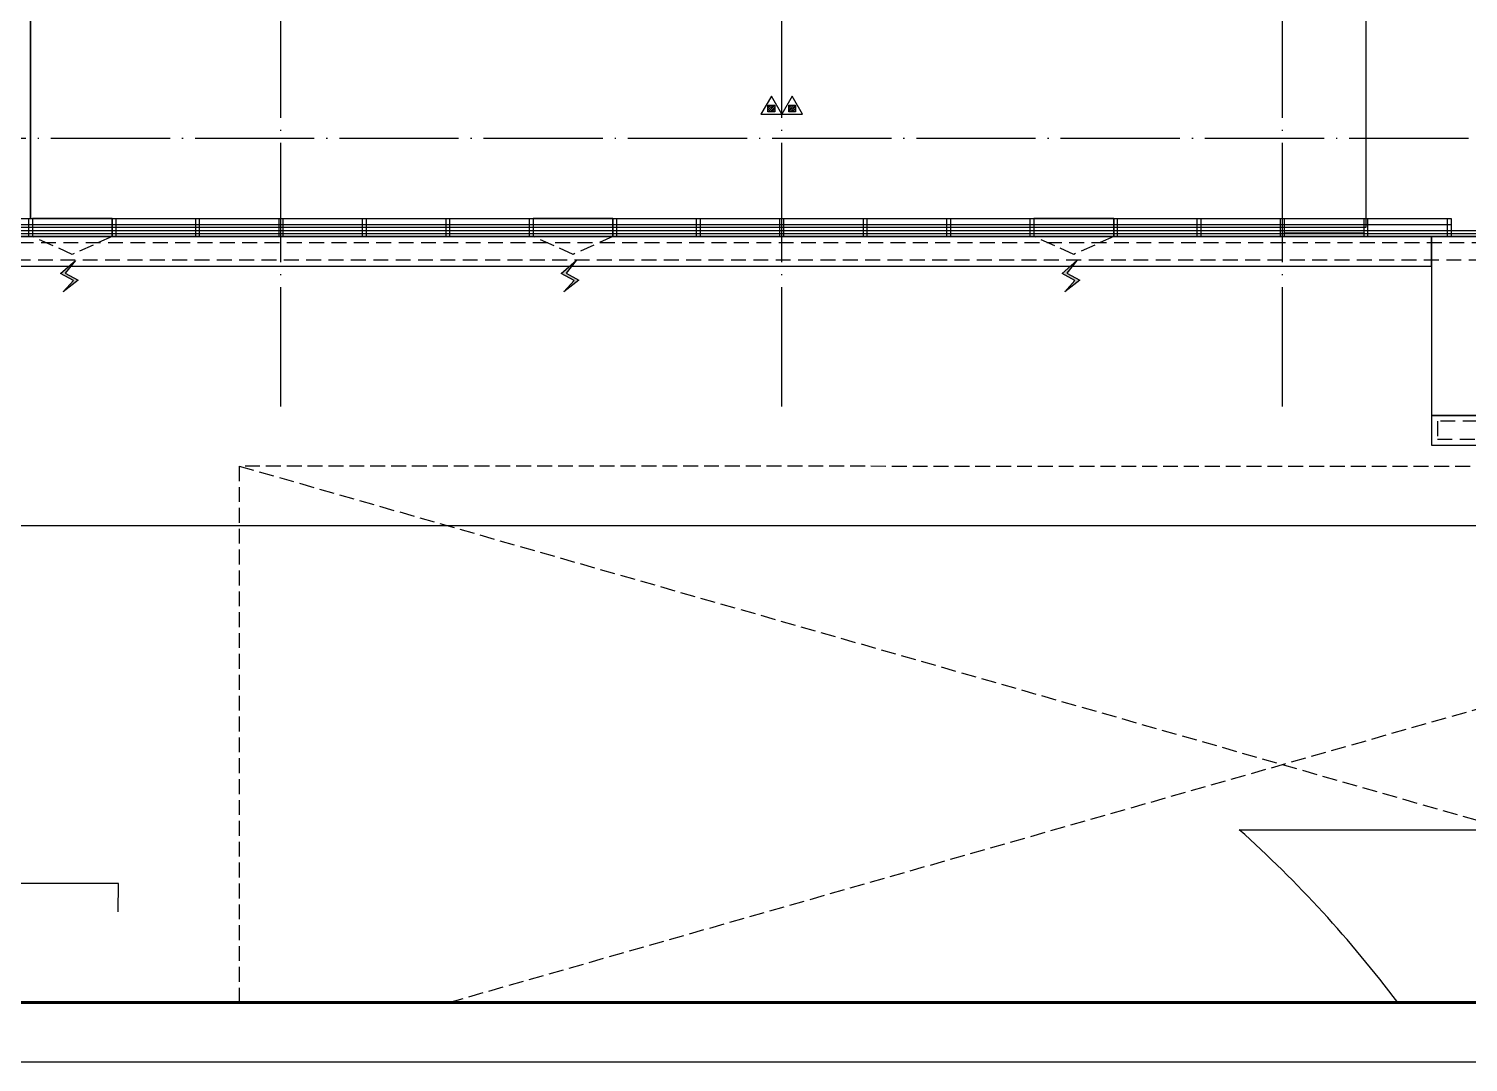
# Model space of a CAD drawing. Extents: x -2209072 to 495824, y -92434 to 572724.
# Drawn here: x 12570 to 36717, y -15500 to 1834 of the extents above; entities that cross this region are included whole.
import ezdxf

# ---------------------------------------------------------------- set-up
doc = ezdxf.new("R2010")
doc.units = 0
doc.header["$LTSCALE"] = 1000
doc.header["$MEASUREMENT"] = 0
for name, pattern in [('6#7#幕墙$0$DASH', [0.35, 0.25, -0.1]), ('X-104 6#7#平面$0$104-1112 结构$0$$AUDIT_BAD_LTYPE1', [0]), ('X-104 6#7#平面$0$CACHE', [0.375, 0.25, -0.125]), ('X-104 6#7#平面$0$DASH', [0.35, 0.25, -0.1]), ('X-104 6#7#平面$0$DOTE', [2.42, 2, -0.2, 0.02, -0.2])]:
    doc.linetypes.add(name, pattern=pattern)
doc.layers.get('0').update_dxf_attribs({"linetype": 'CONTINUOUS'})
doc.layers.add('6#7#幕墙$0$04-不打印_辅助线', color=165, linetype='CONTINUOUS', plot=False)
doc.layers.add('X-104 6#7#平面$0$电提结构', color=1, linetype='CONTINUOUS', plot=False)
for name, color, linetype in [('6#7#幕墙$0$04-电动窗', 1, 'CONTINUOUS'), ('6#7#幕墙$0$A-C_玻璃幕墙', 140, 'CONTINUOUS'), ('6#7#幕墙$0$A-C_窗', 140, 'CONTINUOUS'), ('6#7#幕墙$0$A-金属背板', 30, 'CONTINUOUS'), ('X-104 6#7#平面$0$01-标注_轴线坐标', 132, 'CONTINUOUS'), ('X-104 6#7#平面$0$A-E_楼梯', 171, 'CONTINUOUS'), ('X-104 6#7#平面$0$A-O_散水', 134, 'CONTINUOUS'), ('X-104 6#7#平面$0$A-SUR_看线', 231, 'CONTINUOUS'), ('X-104 6#7#平面$0$A-TECH_结构', 21, 'CONTINUOUS'), ('X-104 6#7#平面$0$A_AXIS-轴线', 36, 'X-104 6#7#平面$0$DOTE'), ('X-104 6#7#平面$0$EQUIP_消防-01', 7, 'CONTINUOUS'), ('X-104 6#7#平面$0$M-消防 救援场地', 240, 'X-104 6#7#平面$0$DASH'), ('X-104 6#7#平面$0$M-道路 边线', 151, 'CONTINUOUS'), ('X-104 6#7#平面$0$水-消防_消火栓', 41, 'CONTINUOUS')]:
    doc.layers.add(name, color=color, linetype=linetype)
doc.layers.add('X-104 6#7#平面$0$000套内', color=226, linetype='CONTINUOUS', lineweight=30, plot=False)
doc.layers.get('X-104 6#7#平面$0$电提结构').off()

# ---------------------------------------------------------------- blocks, each defined once
blk = doc.blocks.new('X-104 6#7#平面$0$A$C1863634F')
at = {"layer": 'X-104 6#7#平面$0$A_AXIS-轴线'}
for points in [[(16800, -4500), (16800, 60900)], [(25200, -4500), (25200, 60900)], [(33600, -4500), (33600, 60900)], [(-4000, 0), (117300, 0)]]:
    blk.add_lwpolyline(points, dxfattribs=at)
blk = doc.blocks.new('X-104 6#7#平面$0$efrgh')
at = {"layer": 'X-104 6#7#平面$0$A-TECH_结构'}
blk.add_lwpolyline([(110750, 57400), (58450, 57400), (58450, 35600), (58950, 35600), (58950, 32300), (38400, 32300), (38400, 31350), (36650, 31350), (36650, 23250), (38400, 23250), (38400, 22300), (41500, 22300), (41500, 20200), (-950, 20200), (-950, -1600), (51350, -1600), (51350, 20200), (50850, 20200), (50850, 22300), (59650, 22300), (59650, 20550), (67750, 20550)], dxfattribs=at)
blk = doc.blocks.new('图框-A0+1-4')
for points, const_width in [([(0.02, 0.02), (1486.02, 0.02), (1486.02, 841.03), (0.02, 841.03)], 0.05), ([(1411.02, 831.03), (25.02, 831.03), (25.02, 10.03), (1411.02, 10.03)], 0.5)]:
    blk.add_lwpolyline(points, close=True, dxfattribs=dict(const_width=const_width))
blk = doc.blocks.new('X-104 6#7#平面$0$A$C13F4706C')
at = {"layer": 'X-104 6#7#平面$0$M-消防 救援场地'}
for p, q in [((16102, -5499), (47551, -14496)), ((19619, -14496), (51100, -5511))]:
    blk.add_line(p, q, dxfattribs=at)
blk.add_lwpolyline([(51100, -14496), (51100, -5511), (16100, -5500), (16100, -14496)], dxfattribs=at)
blk = doc.blocks.new('X-104 6#7#平面$0$A$C345B0C38')
at = {"layer": 'X-104 6#7#平面$0$M-道路 边线'}
for p, q in [((4500, -6500), (19535, -6500)), ((19535, -6500), (47794, -6500)), ((32876, -11600), (43899, -11600)), ((14072, -12975), (14076, -12500))]:
    blk.add_line(p, q, dxfattribs=at)
blk.add_lwpolyline([(14075, -12675), (14076, -12500), (4500, -12500)], dxfattribs=at)
for start, end in [(89.9999, 90), (36.8772, 48.1591)]:
    blk.add_arc((19535, -26500), 20000, start, end, dxfattribs=at)
at = {"layer": 'X-104 6#7#平面$0$电提结构', "linetype": 'X-104 6#7#平面$0$104-1112 结构$0$$AUDIT_BAD_LTYPE1'}
blk.add_blockref('X-104 6#7#平面$0$A$C13F4706C', (-2, -2), dxfattribs=at)
blk = doc.blocks.new('*U1372')
at = {"layer": 'X-104 6#7#平面$0$A-O_散水'}
blk.add_lwpolyline([(2000, -500), (2000, 0), (0, 0), (0, -500), (2000, -500)], close=True, dxfattribs=at)
at = {"layer": 'X-104 6#7#平面$0$A-O_散水', "linetype": 'X-104 6#7#平面$0$CACHE'}
blk.add_lwpolyline([(1900, -400), (1900, -100), (100, -100), (100, -400)], close=True, dxfattribs=at)
blk = doc.blocks.new('6#7#幕墙$0$$TCHSYS$WIN2D')
for p, q in [((-0.5, 0.5), (0.5, 0.5)), ((-0.5, 0.5), (-0.5, -0.5)), ((0.5, 0.5), (0.5, -0.5)), ((0.5, 0.167), (-0.5, 0.167)), ((0.5, -0.167), (-0.5, -0.167)), ((-0.5, -0.5), (0.5, -0.5))]:
    blk.add_line(p, q)
blk = doc.blocks.new('6#7#幕墙$0$开启扇')
at = {"layer": '6#7#幕墙$0$04-电动窗'}
h = blk.add_hatch(color=1, dxfattribs=at)
h.dxf.hatch_style = 1
h.paths.add_polyline_path([(822, 978), (651, 790), (867, 672), (619, 453), (788, 663), (571, 780)])
at = {"layer": '6#7#幕墙$0$04-电动窗', "color": 1}
blk.add_lwpolyline([(822, 978), (651, 790), (867, 672), (619, 453), (788, 663), (571, 780), (822, 978)], close=True, dxfattribs=at)
at = {"layer": '6#7#幕墙$0$A-C_窗', "linetype": '6#7#幕墙$0$DASH'}
blk.add_lwpolyline([(0, 50), (670, 350), (1340, 50)], dxfattribs=at)
at = {"layer": '6#7#幕墙$0$A-C_窗', "xscale": -1340, "yscale": 300, "zscale": 1340, "rotation": 180}
blk.add_blockref('6#7#幕墙$0$$TCHSYS$WIN2D', (670, -100), dxfattribs=at)
blk = doc.blocks.new('6#7#幕墙')
at = {"layer": '6#7#幕墙$0$04-不打印_辅助线'}
blk.add_lwpolyline([(-17750, 73600), (139900, 73600), (139900, -15500), (-17750, -15500)], close=True, dxfattribs=at)
blk.add_lwpolyline([(110700, 55950), (110700, 57350), (58500, 57350), (58500, 35650), (59000, 35650), (59000, 32250), (38450, 32250), (38450, 31500), (38450, 31500), (38450, 23100), (38450, 23100), (38450, 22350), (41550, 22350), (41550, 20150), (-900, 20150), (-900, -1550), (51300, -1550), (51300, 9200)], dxfattribs=at)
at = {"layer": '6#7#幕墙$0$A-C_玻璃幕墙'}
for points in [[(38350, 23850), (38350, 22250), (41450, 22250), (41450, 20250), (-1000, 20250), (-1000, -1650), (51400, -1650), (51400, 9200)], [(28030, 20200), (-950, 20200), (-950, -1600), (36430, -1600)], [(28030, 20050), (-800, 20050), (-800, -1450), (36430, -1450)], [(28030, 19950), (-700, 19950), (-700, -1350), (36430, -1350)]]:
    blk.add_lwpolyline(points, dxfattribs=at)
for points in [[(12570, -1350), (12630, -1350), (12630, -1650), (12570, -1650)], [(13970, -1350), (14030, -1350), (14030, -1650), (13970, -1650)], [(15370, -1350), (15430, -1350), (15430, -1650), (15370, -1650)], [(16770, -1350), (16830, -1350), (16830, -1650), (16770, -1650)], [(18170, -1350), (18230, -1350), (18230, -1650), (18170, -1650)], [(19570, -1350), (19630, -1350), (19630, -1650), (19570, -1650)], [(20970, -1350), (21030, -1350), (21030, -1650), (20970, -1650)], [(22370, -1350), (22430, -1350), (22430, -1650), (22370, -1650)], [(23770, -1350), (23830, -1350), (23830, -1650), (23770, -1650)], [(25170, -1350), (25230, -1350), (25230, -1650), (25170, -1650)], [(26570, -1350), (26630, -1350), (26630, -1650), (26570, -1650)], [(27970, -1350), (28030, -1350), (28030, -1650), (27970, -1650)], [(29370, -1350), (29430, -1350), (29430, -1650), (29370, -1650)], [(30770, -1350), (30830, -1350), (30830, -1650), (30770, -1650)], [(32170, -1350), (32230, -1350), (32230, -1650), (32170, -1650)], [(33570, -1350), (33630, -1350), (33630, -1650), (33570, -1650)], [(34970, -1350), (35030, -1350), (35030, -1650), (34970, -1650)], [(36370, -1350), (36430, -1350), (36430, -1650), (36370, -1650)]]:
    blk.add_lwpolyline(points, close=True, dxfattribs=at)
at = {"layer": '6#7#幕墙$0$A-金属背板'}
blk.add_lwpolyline([(34970, -1590), (34970, -1600), (33630, -1600), (33630, -1590)], close=True, dxfattribs=at)
at = {"layer": '6#7#幕墙$0$A-C_玻璃幕墙', "rotation": 179.9999999999999}
for p in [(13970, -1600), (22370, -1600), (30770, -1600), (30770, -1600)]:
    blk.add_blockref('6#7#幕墙$0$开启扇', p, dxfattribs=at)
blk = doc.blocks.new('X-104 6#7#平面$0$$TWTSYS$00000546')
h = blk.add_hatch()
h.set_pattern_fill('ANSI31', color=256, scale=200, style=0)
h.set_pattern_definition([(45, (-38543.802, -6670.83), (-17.67767, 17.67767), [])])
h.paths.add_polyline_path([(-65, 174), (65, 174), (65, 44), (-65, 44)])
for points in [[(0, 344), (-198, 0), (198, 0)], [(-65, 174), (65, 174), (65, 44), (-65, 44)]]:
    blk.add_lwpolyline(points, close=True)
blk = doc.blocks.new('X-104 6#7#平面$0$灭火器2')
at = {"layer": 'X-104 6#7#平面$0$EQUIP_消防-01', "xscale": 0.88, "yscale": 0.88, "zscale": 0.88, "rotation": 90}
for p in [(-4049632, -27064), (-4049632, -27413)]:
    blk.add_blockref('X-104 6#7#平面$0$$TWTSYS$00000546', p, dxfattribs=at)
blk = doc.blocks.new('X-104 6#7#平面$0$A$C61334207')
at = {"layer": 'X-104 6#7#平面$0$EQUIP_消防-01', "rotation": 270}
blk.add_blockref('X-104 6#7#平面$0$灭火器2', (52440, -4049230), dxfattribs=at)
blk = doc.blocks.new('X-104 6#7#平面')
at = {"layer": 'X-104 6#7#平面$0$000套内'}
blk.add_lwpolyline([(24850, 9600), (26100, 9600), (26900, 9600), (26900, 9600), (26900, 5000), (35000, 5000), (35000, -1500), (35000, -1500), (35000, -1500), (-850, -1500), (-850, 17800), (4200, 17800), (4200, 20100), (4200, 20100), (8700, 20100), (8700, 20100), (13750, 20100), (13750, 11500), (13750, 11500), (13750, 9600), (23050, 9600), (23050, 9100), (24850, 9100), (24850, 9600)], dxfattribs=at)
at = {"layer": 'X-104 6#7#平面$0$A-E_楼梯'}
blk.add_lwpolyline([(36100, -1650), (36100, -4650), (38100, -4650), (38100, -1650)], dxfattribs=at)
at = {"layer": 'X-104 6#7#平面$0$A-O_散水'}
for points in [[(27700, 20250), (27700, 20750), (-1500, 20750), (-1500, -2150), (36100, -2150), (36100, -1650)], [(55370, 14145), (55370, 9200), (51400, 9200), (51400, -1650), (-1000, -1650), (-1000, 20250), (34500, 20250), (34500, 20750), (29700, 20750), (29700, 20250)]]:
    blk.add_lwpolyline(points, dxfattribs=at)
at = {"layer": 'X-104 6#7#平面$0$A-O_散水', "linetype": 'X-104 6#7#平面$0$CACHE'}
blk.add_lwpolyline([(27700, 20350), (-1100, 20350), (-1100, -1750), (38100, -1750), (38100, -2050), (-1400, -2050), (-1400, 20650), (27700, 20650)], close=True, dxfattribs=at)
at = {"layer": 'X-104 6#7#平面$0$A-SUR_看线', "linetype": 'X-104 6#7#平面$0$DASH', "ltscale": 2, "const_width": 30}
blk.add_lwpolyline([(13550, 9600), (12600, 9600), (12600, -1350)], dxfattribs=at)
at = {"linetype": 'X-104 6#7#平面$0$104-1112 结构$0$$AUDIT_BAD_LTYPE1'}
blk.add_blockref('X-104 6#7#平面$0$A$C61334207', (0, 0), dxfattribs=at)
blk.add_blockref('6#7#幕墙', (0, 0))
at = {"xscale": 100, "yscale": 100, "zscale": 100}
blk.add_blockref('图框-A0+1-4', (-17753, -15500), dxfattribs=at)
at = {"color": 1}
blk.add_blockref('X-104 6#7#平面$0$A$C345B0C38', (0, 0), dxfattribs=at)
at = {"layer": 'X-104 6#7#平面$0$01-标注_轴线坐标'}
blk.add_blockref('X-104 6#7#平面$0$A$C1863634F', (0, 0), dxfattribs=at)
at = {"layer": 'X-104 6#7#平面$0$A-O_散水'}
blk.add_blockref('*U1372', (36100, -4650), dxfattribs=at)
at = {"layer": 'X-104 6#7#平面$0$水-消防_消火栓', "linetype": 'ByBlock'}
blk.add_blockref('X-104 6#7#平面$0$efrgh', (0, 0), dxfattribs=at)

msp = doc.modelspace()

# ---------------------------------------------------------------- block references
msp.add_blockref('X-104 6#7#平面', (0, 0))

doc.saveas('drawing.dxf')
